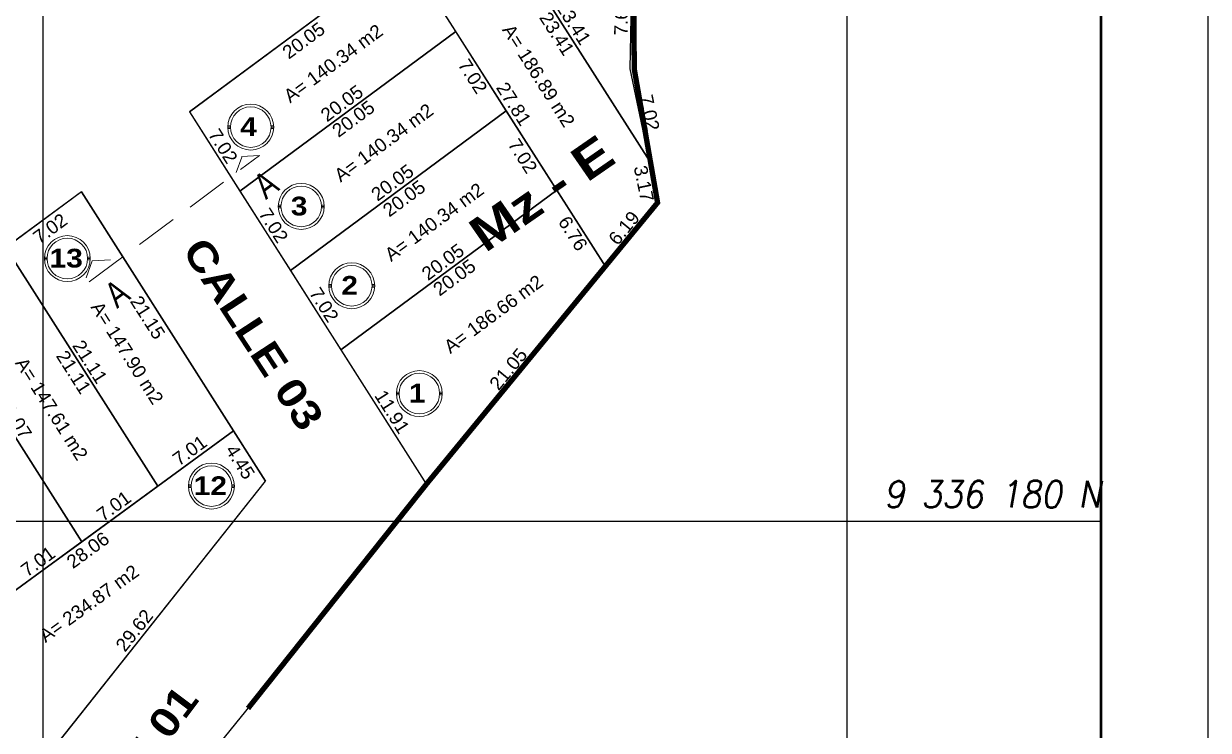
# Model space of a CAD drawing. Header units: metres. Extents: x 278764 to 279387, y 9336025 to 9336772.
# Drawn here: x 279298.6 to 279387, y 9336164.4 to 9336217.1 of the extents above; entities that cross this region are included whole.
import ezdxf
from ezdxf.enums import TextEntityAlignment as Align

# ---------------------------------------------------------------- set-up
doc = ezdxf.new("R2010")
doc.units = ezdxf.units.M
doc.linetypes.add('ACAD_ISO02W100', pattern=[15, 12, -3])
doc.linetypes.add('HIDDEN2', pattern=[0.1875, 0.125, -0.0625])
for name, color, linetype in [('31_PREDIOS_TOTAL', 7, 'Continuous'), ('AZULL', 5, 'Continuous'), ('Cuadricula Coordenadas', 5, 'Continuous'), ('LOTES', 250, 'Continuous')]:
    doc.layers.add(name, color=color, linetype=linetype)
for name, color, linetype, lineweight in [('@NUMEROS DE LOTES', 7, 'Continuous', 9), ('CIRCULO', 1, 'Continuous', 5), ('MARCO', 6, 'Continuous', 50), ('PERIMETRO', 1, 'Continuous', 30), ('textos', 7, 'Continuous', 15)]:
    doc.layers.add(name, color=color, linetype=linetype, lineweight=lineweight)
doc.styles.add('Coordenadas', font='romans', dxfattribs={"width": 0.9, "height": 2})
doc.styles.add('STYLE1', font='arial.ttf')
doc.styles.add('titu', font='')
doc.styles.add('txt', font='arial.ttf', dxfattribs={"width": 0.9})
doc.styles.get('titu').set_extended_font_data('Arial Black')
doc.dimstyles.new('500ULTIMO', dxfattribs={"dimtxt": 1, "dimasz": 1.199999999999999, "dimexe": 0.18, "dimexo": 0.9000000000000007, "dimgap": 0.2305000000000045, "dimtad": 1, "dimzin": 3, "dimdsep": 46, "dimtxsty": 'STYLE1', "dimcen": 0.09, "dimse1": 1, "dimse2": 1, "dimsd1": 1, "dimsd2": 1, "dimclrd": 125, "dimclre": 125, "dimaunit": 1, "dimadec": 3, "dimazin": 0, "dimtfac": 1, "dimtix": 1, "dimtofl": 0, "dimtmove": 0, "dimatfit": 3, "dimfxl": 1, "dimtolj": 1, "dimtzin": 0, "dimarcsym": 0})

# ---------------------------------------------------------------- blocks, each defined once
blk = doc.blocks.new('*D101')
at = {"layer": 'Defpoints', "color": 0, "transparency": 16777216}
for p in [(279291.5712837423, 9336196.223113805), (279302.8869180451, 9336178.452381158), (279302.8869180414, 9336178.452381156)]:
    blk.add_point(p, dxfattribs=at)
at = {"layer": '31_PREDIOS_TOTAL', "color": 0, "transparency": 16777216, "insert": (279297.8542042943, 9336187.735786304), "char_height": 1, "attachment_point": 5, "rotation": 302.4872218262871, "style": 'STYLE1'}
blk.add_mtext('\\A1;21.07', dxfattribs=at)
blk = doc.blocks.new('*D102')
at = {"layer": 'Defpoints', "color": 0, "transparency": 16777216}
for p in [(279297.2127224053, 9336200.396144908), (279308.5501914276, 9336182.591121748), (279308.5501914294, 9336182.59112175)]:
    blk.add_point(p, dxfattribs=at)
at = {"layer": '31_PREDIOS_TOTAL', "color": 0, "transparency": 16777216, "insert": (279303.4993680366, 9336191.887092417), "char_height": 1, "attachment_point": 5, "rotation": 302.4872218291636, "style": 'STYLE1'}
blk.add_mtext('\\A1;21.11', dxfattribs=at)
blk = doc.blocks.new('*D103')
at = {"layer": 'Defpoints', "color": 0, "transparency": 16777216}
for p in [(279302.8541610693, 9336204.569176009), (279301.503477898, 9336203.709119357), (279314.2134648082, 9336186.729862334)]:
    blk.add_point(p, dxfattribs=at)
at = {"layer": '31_PREDIOS_TOTAL', "color": 0, "transparency": 16777216, "insert": (279307.8082331722, 9336195.187501343), "char_height": 1, "attachment_point": 5, "rotation": 302.48722182634236, "style": 'STYLE1'}
blk.add_mtext('\\A1;21.15', dxfattribs=at)
blk = doc.blocks.new('*D65')
at = {"layer": 'Defpoints', "color": 0, "transparency": 16777216}
for p in [(279302.8541610697, 9336204.569176009, 843.369), (279303.7870768402, 9336203.307985526), (279297.2127224067, 9336200.396144906, 843.369)]:
    blk.add_point(p, dxfattribs=at)
at = {"layer": '31_PREDIOS_TOTAL', "color": 0, "transparency": 16777216, "insert": (279300.5256469036, 9336201.817257974), "char_height": 1, "attachment_point": 5, "rotation": 36.49071956623577, "style": 'STYLE1'}
blk.add_mtext('\\A1;7.02', dxfattribs=at)
blk = doc.blocks.new('*D79')
at = {"layer": 'Defpoints', "color": 0, "transparency": 16777216}
for p in [(279302.8869180456, 9336178.45238116, 843.369), (279302.8869180353, 9336178.452381175), (279297.2236446636, 9336174.313640574, 843.369)]:
    blk.add_point(p, dxfattribs=at)
at = {"layer": '31_PREDIOS_TOTAL', "color": 0, "transparency": 16777216, "insert": (279299.6180225806, 9336176.981336836), "char_height": 1, "attachment_point": 5, "rotation": 36.15946914384972, "style": 'STYLE1'}
blk.add_mtext('\\A1;7.01', dxfattribs=at)
blk = doc.blocks.new('*D80')
at = {"layer": 'Defpoints', "color": 0, "transparency": 16777216}
for p in [(279308.5501914183, 9336182.59112176), (279308.5501914266, 9336182.591121748), (279302.8869180456, 9336178.45238116, 843.369)]:
    blk.add_point(p, dxfattribs=at)
at = {"layer": '31_PREDIOS_TOTAL', "color": 0, "transparency": 16777216, "insert": (279305.2812959645, 9336181.120077422), "char_height": 1, "attachment_point": 5, "rotation": 36.15946914384972, "style": 'STYLE1'}
blk.add_mtext('\\A1;7.01', dxfattribs=at)
blk = doc.blocks.new('*D81')
at = {"layer": 'Defpoints', "color": 0, "transparency": 16777216}
for p in [(279314.2134648077, 9336186.729862334), (279314.2134647965, 9336186.72986235), (279308.5501914266, 9336182.591121748)]:
    blk.add_point(p, dxfattribs=at)
at = {"layer": '31_PREDIOS_TOTAL', "color": 0, "transparency": 16777216, "insert": (279310.9445693428, 9336185.258818012), "char_height": 1, "attachment_point": 5, "rotation": 36.15946914384972, "style": 'STYLE1'}
blk.add_mtext('\\A1;7.01', dxfattribs=at)
blk = doc.blocks.new('*D204')
at = {"layer": 'Defpoints', "color": 0, "transparency": 16777216}
for p in [(279314.2134648087, 9336186.729862332), (279291.5603712825, 9336170.174899984), (279292.4548792811, 9336168.950893978)]:
    blk.add_point(p, dxfattribs=at)
at = {"layer": '31_PREDIOS_TOTAL', "color": 0, "transparency": 16777216, "insert": (279303.3441672809, 9336177.826701107), "char_height": 1, "attachment_point": 5, "rotation": 36.15946919018333, "style": 'STYLE1'}
blk.add_mtext('\\A1;28.06', dxfattribs=at)
blk = doc.blocks.new('*D205')
at = {"layer": 'Defpoints', "color": 0, "transparency": 16777216}
for p in [(279316.6034823963, 9336182.9764392), (279316.6034823963, 9336182.9764392), (279298.1813328126, 9336159.776955511)]:
    blk.add_point(p, dxfattribs=at)
at = {"layer": '31_PREDIOS_TOTAL', "color": 0, "transparency": 16777216, "insert": (279306.8120534932, 9336171.837542536), "char_height": 1, "attachment_point": 5, "rotation": 51.547759672438374, "style": 'STYLE1'}
blk.add_mtext('\\A1;29.62', dxfattribs=at)
blk = doc.blocks.new('*D206')
at = {"layer": 'Defpoints', "color": 0, "transparency": 16777216}
for p in [(279314.2134648073, 9336186.729862334), (279312.8942582258, 9336185.889848612), (279316.6034823954, 9336182.976439198)]:
    blk.add_point(p, dxfattribs=at)
at = {"layer": '31_PREDIOS_TOTAL', "color": 0, "transparency": 16777216, "insert": (279314.7126442757, 9336184.410076734), "char_height": 1, "attachment_point": 5, "rotation": 302.48722182716585, "style": 'STYLE1'}
blk.add_mtext('\\A1;4.45', dxfattribs=at)
blk = doc.blocks.new('*D207')
at = {"layer": 'Defpoints', "color": 0, "transparency": 16777216}
for p in [(279322.2202919703, 9336192.773581702), (279328.6171312723, 9336182.727611855), (279328.6171312723, 9336182.727611855)]:
    blk.add_point(p, dxfattribs=at)
at = {"layer": '31_PREDIOS_TOTAL', "color": 0, "transparency": 16777216, "insert": (279326.043815027, 9336188.148635603), "char_height": 1, "attachment_point": 5, "rotation": 302.48722182766613, "style": 'STYLE1'}
blk.add_mtext('\\A1;11.91', dxfattribs=at)
blk = doc.blocks.new('*D208')
at = {"layer": 'Defpoints', "color": 0, "transparency": 16777216}
for p in [(279318.4513143674, 9336198.692604138), (279322.2202919694, 9336192.773581702), (279322.2202919694, 9336192.773581702)]:
    blk.add_point(p, dxfattribs=at)
at = {"layer": '31_PREDIOS_TOTAL', "color": 0, "transparency": 16777216, "insert": (279320.9609065717, 9336196.131131744), "char_height": 1, "attachment_point": 5, "rotation": 302.4872218312071, "style": 'STYLE1'}
blk.add_mtext('\\A1;7.02', dxfattribs=at)
blk = doc.blocks.new('*D209')
at = {"layer": 'Defpoints', "color": 0, "transparency": 16777216}
for p in [(279314.6823367639, 9336204.611626573), (279318.4513143669, 9336198.692604138), (279318.4513143669, 9336198.692604138)]:
    blk.add_point(p, dxfattribs=at)
at = {"layer": '31_PREDIOS_TOTAL', "color": 0, "transparency": 16777216, "insert": (279317.1919289706, 9336202.050154181), "char_height": 1, "attachment_point": 5, "rotation": 302.4872218258446, "style": 'STYLE1'}
blk.add_mtext('\\A1;7.02', dxfattribs=at)
blk = doc.blocks.new('*D210')
at = {"layer": 'Defpoints', "color": 0, "transparency": 16777216}
for p in [(279310.9133591615, 9336210.530649012), (279314.6823367639, 9336204.611626573), (279314.6823367621, 9336204.611626573)]:
    blk.add_point(p, dxfattribs=at)
at = {"layer": '31_PREDIOS_TOTAL', "color": 0, "transparency": 16777216, "insert": (279313.4229513658, 9336207.969176617), "char_height": 1, "attachment_point": 5, "rotation": 302.4872218250428, "style": 'STYLE1'}
blk.add_mtext('\\A1;7.02', dxfattribs=at)
blk = doc.blocks.new('*D211')
at = {"layer": 'Defpoints', "color": 0, "transparency": 16777216}
for p in [(279327.0317553431, 9336222.453595016), (279310.9133591615, 9336210.530649012), (279311.8272658763, 9336209.295156501)]:
    blk.add_point(p, dxfattribs=at)
at = {"layer": '31_PREDIOS_TOTAL', "color": 0, "transparency": 16777216, "insert": (279319.445753362, 9336215.8524175), "char_height": 1, "attachment_point": 5, "rotation": 36.49071961573629, "style": 'STYLE1'}
blk.add_mtext('\\A1;20.05', dxfattribs=at)
blk = doc.blocks.new('*D212')
at = {"layer": 'Defpoints', "color": 0, "transparency": 16777216}
for p in [(279330.800732947, 9336216.534572583), (279314.6823367644, 9336204.611626577), (279314.6823367635, 9336204.611626577)]:
    blk.add_point(p, dxfattribs=at)
at = {"layer": '31_PREDIOS_TOTAL', "color": 0, "transparency": 16777216, "insert": (279322.3008242501, 9336211.168887578), "char_height": 1, "attachment_point": 5, "rotation": 36.49071961593415, "style": 'STYLE1'}
blk.add_mtext('\\A1;20.05', dxfattribs=at)
blk = doc.blocks.new('*D213')
at = {"layer": 'Defpoints', "color": 0, "transparency": 16777216}
for p in [(279334.569710549, 9336210.615550144), (279318.4513143655, 9336198.692604138), (279318.4513143655, 9336198.692604138)]:
    blk.add_point(p, dxfattribs=at)
at = {"layer": '31_PREDIOS_TOTAL', "color": 0, "transparency": 16777216, "insert": (279326.069801854, 9336205.249865139), "char_height": 1, "attachment_point": 5, "rotation": 36.49071961583522, "style": 'STYLE1'}
blk.add_mtext('\\A1;20.05', dxfattribs=at)
blk = doc.blocks.new('*D214')
at = {"layer": 'Defpoints', "color": 0, "transparency": 16777216}
for p in [(279338.3386881519, 9336204.696527708), (279322.2202919703, 9336192.773581702), (279322.2202919712, 9336192.773581702)]:
    blk.add_point(p, dxfattribs=at)
at = {"layer": '31_PREDIOS_TOTAL', "color": 0, "transparency": 16777216, "insert": (279329.8387794569, 9336199.3308427), "char_height": 1, "attachment_point": 5, "rotation": 36.49071961116006, "style": 'STYLE1'}
blk.add_mtext('\\A1;20.05', dxfattribs=at)
blk = doc.blocks.new('*D215')
at = {"layer": 'Defpoints', "color": 0, "transparency": 16777216}
for p in [(279341.9677307345, 9336198.997267399), (279341.9677307289, 9336198.997267403), (279328.6171312723, 9336182.727611858)]:
    blk.add_point(p, dxfattribs=at)
at = {"layer": '31_PREDIOS_TOTAL', "color": 0, "transparency": 16777216, "insert": (279334.7195468638, 9336191.332538497), "char_height": 1, "attachment_point": 5, "rotation": 50.628286650816406, "style": 'STYLE1'}
blk.add_mtext('\\A1;21.05', dxfattribs=at)
blk = doc.blocks.new('*D216')
at = {"layer": 'Defpoints', "color": 0, "transparency": 16777216}
for p in [(279338.3386881519, 9336204.696527706), (279337.1008648621, 9336203.908335347), (279341.967730734, 9336198.997267397)]:
    blk.add_point(p, dxfattribs=at)
at = {"layer": '31_PREDIOS_TOTAL', "color": 0, "transparency": 16777216, "insert": (279339.5404895581, 9336201.456744019), "char_height": 1, "attachment_point": 5, "rotation": 302.48722183112295, "style": 'STYLE1'}
blk.add_mtext('\\A1;6.76', dxfattribs=at)
blk = doc.blocks.new('*D217')
at = {"layer": 'Defpoints', "color": 0, "transparency": 16777216}
for p in [(279334.5697105494, 9336210.615550142), (279333.280014792, 9336209.794327639), (279338.3386881519, 9336204.696527705)]:
    blk.add_point(p, dxfattribs=at)
at = {"layer": '31_PREDIOS_TOTAL', "color": 0, "transparency": 16777216, "insert": (279335.7896069991, 9336207.232855245), "char_height": 1, "attachment_point": 5, "rotation": 302.4872218246419, "style": 'STYLE1'}
blk.add_mtext('\\A1;7.02', dxfattribs=at)
blk = doc.blocks.new('*D218')
at = {"layer": 'Defpoints', "color": 0, "transparency": 16777216}
for p in [(279330.800732946, 9336216.53457258), (279329.5491325911, 9336215.737607583), (279334.5697105494, 9336210.615550144)]:
    blk.add_point(p, dxfattribs=at)
at = {"layer": '31_PREDIOS_TOTAL', "color": 0, "transparency": 16777216, "insert": (279332.0587247987, 9336213.17613519), "char_height": 1, "attachment_point": 5, "rotation": 302.48722182624545, "style": 'STYLE1'}
blk.add_mtext('\\A1;7.02', dxfattribs=at)
blk = doc.blocks.new('*D219')
at = {"layer": 'Defpoints', "color": 0, "transparency": 16777216}
for p in [(279327.031755344, 9336222.453595018), (279325.7927368311, 9336221.664641593), (279330.800732946, 9336216.534572579)]:
    blk.add_point(p, dxfattribs=at)
at = {"layer": '31_PREDIOS_TOTAL', "color": 0, "transparency": 16777216, "insert": (279328.3023290383, 9336219.1031692), "char_height": 1, "attachment_point": 5, "rotation": 302.487221824241, "style": 'STYLE1'}
blk.add_mtext('\\A1;7.02', dxfattribs=at)
blk = doc.blocks.new('*D221')
at = {"layer": 'Defpoints', "color": 0, "transparency": 16777216}
for p in [(279332.6731940075, 9336226.626626119), (279332.6731940075, 9336226.626626119), (279345.2460647863, 9336206.881455922)]:
    blk.add_point(p, dxfattribs=at)
at = {"layer": '31_PREDIOS_TOTAL', "color": 0, "transparency": 16777216, "insert": (279339.5850204942, 9336217.152263034), "char_height": 1, "attachment_point": 5, "rotation": 302.487221825959, "style": 'STYLE1'}
blk.add_mtext('\\A1;23.41', dxfattribs=at)
blk = doc.blocks.new('*D222')
at = {"layer": 'Defpoints', "color": 0, "transparency": 16777216}
for p in [(279332.6731940075, 9336226.626626119), (279331.4305529012, 9336225.835365983), (279345.2460647863, 9336206.881455922)]:
    blk.add_point(p, dxfattribs=at)
at = {"layer": '31_PREDIOS_TOTAL', "color": 0, "transparency": 16777216, "insert": (279338.342379387, 9336216.361002898), "char_height": 1, "attachment_point": 5, "rotation": 302.487221825959, "style": 'STYLE1'}
blk.add_mtext('\\A1;23.41', dxfattribs=at)
blk = doc.blocks.new('*D223')
at = {"layer": 'Defpoints', "color": 0, "transparency": 16777216}
for p in [(279343.964, 9336221.412), (279343.964, 9336221.412), (279343.81, 9336213.751000002)]:
    blk.add_point(p, dxfattribs=at)
at = {"layer": '31_PREDIOS_TOTAL', "color": 0, "transparency": 16777216, "insert": (279343.1460766934, 9336217.596393902), "char_height": 1, "attachment_point": 5, "rotation": 88.84840597186016, "style": 'STYLE1'}
blk.add_mtext('\\A1;7.66', dxfattribs=at)
blk = doc.blocks.new('*D224')
at = {"layer": 'Defpoints', "color": 0, "transparency": 16777216}
for p in [(279343.8100000001, 9336213.751), (279343.8100000001, 9336213.751), (279345.2460647863, 9336206.881455922)]:
    blk.add_point(p, dxfattribs=at)
at = {"layer": '31_PREDIOS_TOTAL', "color": 0, "transparency": 16777216, "insert": (279345.2534246517, 9336210.467869794), "char_height": 1, "attachment_point": 5, "rotation": 281.80753009379225, "style": 'STYLE1'}
blk.add_mtext('\\A1;7.02', dxfattribs=at)
blk = doc.blocks.new('*D228')
at = {"layer": 'Defpoints', "color": 0, "transparency": 16777216}
for p in [(279343.7806182257, 9336206.575107178), (279345.2460647868, 9336206.88145592), (279345.8939999996, 9336203.782000002)]:
    blk.add_point(p, dxfattribs=at)
at = {"layer": '31_PREDIOS_TOTAL', "color": 0, "transparency": 16777216, "insert": (279344.8303119359, 9336205.177090844), "char_height": 1, "attachment_point": 5, "rotation": 281.80753009735054, "style": 'STYLE1'}
blk.add_mtext('\\A1;3.17', dxfattribs=at)
blk = doc.blocks.new('*D229')
at = {"layer": 'Defpoints', "color": 0, "transparency": 16777216}
for p in [(279345.8940000003, 9336203.782000002), (279345.8940000003, 9336203.782000002), (279341.9677307336, 9336198.997267397)]:
    blk.add_point(p, dxfattribs=at)
at = {"layer": '31_PREDIOS_TOTAL', "color": 0, "transparency": 16777216, "insert": (279343.3579812329, 9336201.859732565), "char_height": 1, "attachment_point": 5, "rotation": 50.62828664874231, "style": 'STYLE1'}
blk.add_mtext('\\A1;6.19', dxfattribs=at)
blk = doc.blocks.new('*D230')
at = {"layer": 'Defpoints', "color": 0, "transparency": 16777216}
for p in [(279327.0317553435, 9336222.45359502), (279341.9677307336, 9336198.997267399), (279341.9677307336, 9336198.997267399)]:
    blk.add_point(p, dxfattribs=at)
at = {"layer": '31_PREDIOS_TOTAL', "color": 0, "transparency": 16777216, "insert": (279335.1248464445, 9336211.123470033), "char_height": 1, "attachment_point": 5, "rotation": 302.4872218265201, "style": 'STYLE1'}
blk.add_mtext('\\A1;27.81', dxfattribs=at)
blk = doc.blocks.new('CIR. LOTE')
at = {"color": 10, "lineweight": 0}
for p, q in [((278778.3742439066, 9330113.724754242), (278778.5742439066, 9330113.724754242)), ((278778.3771630948, 9330113.824754242), (278778.5775494474, 9330113.82475424)), ((278778.3771630948, 9330113.624754243), (278778.5775494475, 9330113.624754243)), ((278781.5994674141, 9330113.82475424), (278781.7998537667, 9330113.824754242)), ((278781.599467414, 9330113.624754243), (278781.7998537667, 9330113.624754243)), ((278781.6027729549, 9330113.724754242), (278781.8027729549, 9330113.724754242))]:
    blk.add_line(p, q, dxfattribs=at)
for radius in [1.714264524169266, 1.514264524169266]:
    blk.add_circle((278780.0885084308, 9330113.724754242), radius, dxfattribs=at)
blk = doc.blocks.new('*D278')
at = {"layer": 'Defpoints', "color": 0, "transparency": 16777216}
for p in [(279338.3386881519, 9336204.696527708), (279322.2202919703, 9336192.773581702), (279323.0783880381, 9336191.613538507)]:
    blk.add_point(p, dxfattribs=at)
at = {"layer": '31_PREDIOS_TOTAL', "color": 0, "transparency": 16777216, "insert": (279330.6968755238, 9336198.170799505), "char_height": 1, "attachment_point": 5, "rotation": 36.49071961116006, "style": 'STYLE1'}
blk.add_mtext('\\A1;20.05', dxfattribs=at)
blk = doc.blocks.new('*D279')
at = {"layer": 'Defpoints', "color": 0, "transparency": 16777216}
for p in [(279334.569710549, 9336210.615550144), (279318.4513143655, 9336198.692604138), (279319.3240161519, 9336197.512815759)]:
    blk.add_point(p, dxfattribs=at)
at = {"layer": '31_PREDIOS_TOTAL', "color": 0, "transparency": 16777216, "insert": (279326.9425036404, 9336204.07007676), "char_height": 1, "attachment_point": 5, "rotation": 36.49071961583522, "style": 'STYLE1'}
blk.add_mtext('\\A1;20.05', dxfattribs=at)
blk = doc.blocks.new('*D280')
at = {"layer": 'Defpoints', "color": 0, "transparency": 16777216}
for p in [(279330.800732947, 9336216.534572583), (279314.6823367644, 9336204.611626577), (279315.5391711248, 9336203.453289058)]:
    blk.add_point(p, dxfattribs=at)
at = {"layer": '31_PREDIOS_TOTAL', "color": 0, "transparency": 16777216, "insert": (279323.1576586114, 9336210.010550058), "char_height": 1, "attachment_point": 5, "rotation": 36.49071961593415, "style": 'STYLE1'}
blk.add_mtext('\\A1;20.05', dxfattribs=at)
blk = doc.blocks.new('*D284')
at = {"layer": 'Defpoints', "color": 0, "transparency": 16777216}
for p in [(279297.2127224053, 9336200.396144908, 843.369), (279308.5501914276, 9336182.591121748, 843.369), (279307.3380201617, 9336181.81926349)]:
    blk.add_point(p, dxfattribs=at)
at = {"layer": '31_PREDIOS_TOTAL', "color": 0, "transparency": 16777216, "insert": (279302.2871967689, 9336191.115234157), "char_height": 1, "attachment_point": 5, "rotation": 302.4872218291636, "style": 'STYLE1'}
blk.add_mtext('\\A1;21.11', dxfattribs=at)
blk = doc.blocks.new('*D285')
at = {"layer": 'Defpoints', "color": 0, "transparency": 16777216}
for p in [(279291.5712837423, 9336196.223113805, 843.369), (279302.8869180451, 9336178.452381158, 843.369), (279301.5711603533, 9336177.614563541)]:
    blk.add_point(p, dxfattribs=at)
at = {"layer": '31_PREDIOS_TOTAL', "color": 0, "transparency": 16777216, "insert": (279296.5384466071, 9336186.89796869), "char_height": 1, "attachment_point": 5, "rotation": 302.4872218262871, "style": 'STYLE1'}
blk.add_mtext('\\A1;21.07', dxfattribs=at)
blk = doc.blocks.new('aa')
at = {"color": 5, "lineweight": 15, "extrusion": (-0.01615934004098686, 0.5092709949910922, 0.860454490016888)}
for p, q in [((355035.4279216499, 9280071.159480492, 1.68279864079263), (355036.5337756394, 9280071.94318349, 1.239721940924142)), ((355036.5337756394, 9280071.94318349, 1.239721940924142), (355037.6870893904, 9280071.231164642, 1.682798641008344)), ((355050.105454141, 9280071.950560812, 1.326375308642484), (355049.100132328, 9280071.238103542, 1.729172308006933)), ((355050.1206695567, 9280071.999993263, 1.461260291548673), (355051.2739833049, 9280071.287974417, 1.904336991632875))]:
    blk.add_line(p, q, dxfattribs=at)
at = {"color": 5, "linetype": 'HIDDEN2', "lineweight": 15, "ltscale": 25, "extrusion": (-0.01615934004098686, 0.5092709949910922, 0.860454490016888)}
blk.add_line((355035.4397865841, 9280070.785550026, 1.904336991490296), (355051.2739833049, 9280071.287974417, 1.904336991632875), dxfattribs=at)
at = {"color": 5, "lineweight": 15, "extrusion": (0.5092709949910922, 0.01615934004098661, 0.8604544900168879), "style": 'txt', "width": 0.9}
for p in [(9264139.398136387, -558591.6587549452, 330778.5554464592), (9264139.493056225, -558579.7126292795, 330771.7189864473)]:
    blk.add_text('A', height=1.897204456719582, rotation=269.7125848692542, dxfattribs=at).set_placement(p, align=Align.BOTTOM_CENTER)

msp = doc.modelspace()

# ---------------------------------------------------------------- linework, layer by layer
at = {"flags": 128}
for points, elevation in [([(279240.3430397152, 9336094.217478933), (279249.945, 9336079.138), (279261.635, 9336087.398), (279277.81, 9336099.158), (279289.619, 9336108.686), (279296.725, 9336114.361), (279303.351, 9336120.195), (279293.533, 9336134.233), (279292.872, 9336135.77), (279293.377, 9336137.646), (279302.135, 9336149.788), (279315.128, 9336165.811), (279327.252, 9336181.064), (279345.894, 9336203.782), (279343.81, 9336213.751), (279343.964, 9336221.412), (279344.043, 9336232.682), (279345.736, 9336246.728), (279346.76, 9336264.165), (279347.579, 9336276.61), (279347.967, 9336288.882), (279345.8004386381, 9336294.45579299)], 843.369), ([(279286.2353172126, 9336144.733032826), (279316.6034823957, 9336182.9764392)], 1686.738)]:
    msp.add_lwpolyline(points, dxfattribs=dict(at, elevation=elevation))
at = {"color": 5, "const_width": 0.4, "elevation": 843.873, "flags": 128}
msp.add_lwpolyline([(279347.758, 9336276.902), (279347.102, 9336267.046), (279346.153, 9336254.786), (279345.612, 9336243.698), (279344.625, 9336237.681), (279344.039, 9336225.704), (279344.119, 9336213.715), (279345.859, 9336203.755), (279328.625, 9336182.775), (279315.292, 9336166.018)], dxfattribs=at)
at = {"color": 5, "flags": 128}
for points, elevation in [([(279310.9133591613, 9336210.530649012), (279344.3546383816, 9336235.26751253)], 1689.269), ([(279314.6823367639, 9336204.611626575), (279330.8007329467, 9336216.53457258)], 1689.269), ([(279318.4513143667, 9336198.692604138), (279334.5697105497, 9336210.615550144)], 1689.269), ([(279322.2202919706, 9336192.773581702), (279338.3386881521, 9336204.696527706)], 1689.269), ([(279314.2134648076, 9336186.729862334), (279223.6010907081, 9336120.510012941)], 1692.432)]:
    msp.add_lwpolyline(points, dxfattribs=dict(at, elevation=elevation))
at = {"lineweight": 0, "flags": 128}
for points, elevation in [([(279310.9133591613, 9336210.530649012), (279344.3546383816, 9336235.26751253), (279344.043, 9336232.682), (279343.964, 9336221.412), (279343.81, 9336213.751), (279345.2460647864, 9336206.881455922), (279345.894, 9336203.782), (279328.617131271, 9336182.727611857)], 1689.269), ([(279212.5911424495, 9336137.800678378), (279234.6565976668, 9336103.147799464), (279286.2353172117, 9336144.733032826), (279316.6034823957, 9336182.9764392), (279302.8541610695, 9336204.569176009)], 1686.738)]:
    msp.add_lwpolyline(points, close=True, dxfattribs=dict(at, elevation=elevation))
at = {"flags": 128}
for points in [[(279344.043, 9336232.682), (279344.354638382, 9336235.26751253), (279332.6731940072, 9336226.626626119), (279345.2460647864, 9336206.881455922), (279343.81, 9336213.751), (279343.964, 9336221.412)], [(279332.6731940072, 9336226.626626119), (279327.0317553434, 9336222.453595018), (279341.967730734, 9336198.997267397), (279345.894, 9336203.782), (279345.2460647864, 9336206.881455922)], [(279330.8007329464, 9336216.53457258), (279327.0317553434, 9336222.453595018), (279310.9133591609, 9336210.530649012), (279314.6823367639, 9336204.611626575)], [(279334.5697105496, 9336210.615550144), (279330.8007329464, 9336216.53457258), (279314.6823367639, 9336204.611626575), (279318.4513143671, 9336198.692604138)], [(279338.3386881526, 9336204.696527706), (279334.5697105496, 9336210.615550144), (279318.4513143671, 9336198.692604138), (279322.2202919699, 9336192.773581702)], [(279341.967730734, 9336198.997267397), (279338.3386881526, 9336204.696527706), (279322.2202919699, 9336192.773581702), (279328.6171312715, 9336182.727611857)], [(279316.6034823958, 9336182.9764392), (279314.213464808, 9336186.729862334), (279291.5603712829, 9336170.174899986), (279298.1813328118, 9336159.776955511)]]:
    msp.add_lwpolyline(points, close=True, dxfattribs=at)
at = {"layer": 'Cuadricula Coordenadas', "color": 8}
for p, q in [((279300, 9336032.97064418), (279300, 9336353.370644178)), ((279360, 9336032.97064418), (279360, 9336353.370644178)), ((279157.3600005471, 9336180), (279378.9600005468, 9336180))]:
    msp.add_line(p, q, dxfattribs=at)
at = {"layer": 'Defpoints'}
msp.add_lwpolyline([(279386.9600005468, 9336361.370644178), (279149.3600005472, 9336361.370644178), (279149.3600005472, 9336024.97064418), (279386.9600005468, 9336024.97064418)], close=True, dxfattribs=at)
at = {"layer": 'LOTES', "flags": 128}
for points, elevation in [([(279240.3430397152, 9336094.217478933), (279249.945, 9336079.138), (279261.635, 9336087.398), (279277.81, 9336099.158), (279289.619, 9336108.686), (279296.725, 9336114.361), (279303.351, 9336120.195), (279293.533, 9336134.233), (279292.872, 9336135.77), (279293.377, 9336137.646), (279302.135, 9336149.788), (279315.128, 9336165.811), (279327.252, 9336181.064), (279345.894, 9336203.782), (279343.81, 9336213.751), (279343.964, 9336221.412), (279344.043, 9336232.682), (279345.736, 9336246.728), (279346.76, 9336264.165), (279347.579, 9336276.61), (279347.967, 9336288.882), (279345.8004386381, 9336294.45579299)], 1686.738), ([(279332.6731940072, 9336226.626626119), (279345.2460647869, 9336206.881455922)], 1686.738), ([(279327.0317553428, 9336222.453595018), (279341.9677307337, 9336198.997267397)], 1686.738), ([(279310.9133591607, 9336210.530649012), (279328.617131271, 9336182.727611857)], 1686.738), ([(279302.8541610695, 9336204.569176009), (279316.6034823958, 9336182.9764392)], 1686.738), ([(279345.8939999648, 9336203.781999957), (279345.8940000003, 9336203.782000002)], 843.369), ([(279297.2127224063, 9336200.396144906), (279308.5501914261, 9336182.591121748)], 1686.738), ([(279291.571283742, 9336196.223113805), (279302.8869180455, 9336178.45238116)], 1686.738), ([(279314.2134648076, 9336186.729862334), (279280.2338245203, 9336161.897418812), (279288.9702580199, 9336148.177213667), (279316.6034823958, 9336182.9764392)], 843.369)]:
    msp.add_lwpolyline(points, dxfattribs=dict(at, elevation=elevation))
at = {"layer": 'LOTES', "elevation": 843.369, "flags": 128}
for points in [[(279302.8541610696, 9336204.569176009), (279297.2127224058, 9336200.396144906), (279308.5501914266, 9336182.591121748), (279314.2134648078, 9336186.729862334)], [(279297.2127224058, 9336200.396144906), (279291.5712837421, 9336196.223113805), (279302.8869180453, 9336178.45238116), (279308.5501914266, 9336182.591121748)], [(279291.5712837421, 9336196.223113805), (279285.9298450783, 9336192.050082702), (279297.2236446642, 9336174.313640574), (279302.8869180453, 9336178.45238116)], [(279316.6034823958, 9336182.9764392), (279314.2134648078, 9336186.729862334), (279280.2338245201, 9336161.897418812), (279288.9702580198, 9336148.177213667)]]:
    msp.add_lwpolyline(points, close=True, dxfattribs=at)
at = {"layer": 'MARCO', "color": 7}
msp.add_lwpolyline([(279378.9600005468, 9336353.370644178), (279157.3600005472, 9336353.370644178), (279157.3600005472, 9336032.97064418), (279378.9600005468, 9336032.97064418)], close=True, dxfattribs=at)
at = {"layer": 'PERIMETRO', "color": 250, "linetype": 'ACAD_ISO02W100', "lineweight": 5, "ltscale": 0.2, "elevation": 1689.269}
msp.add_lwpolyline([(279169.8372667213, 9336106.175189957), (279302.8541610699, 9336204.569176009)], dxfattribs=at)

# ---------------------------------------------------------------- block references
at = {"layer": 'AZULL', "color": 7, "rotation": 34.74881917974423}
msp.add_blockref('aa', (5277038.640339909, 1508784.04642564, -1.904336991561585), dxfattribs=at)
at = {"layer": 'CIRCULO', "color": 7, "lineweight": 0}
for p in [(535.4055395846372, 6095.66625300236), (539.1745171878138, 6089.747230565175), (521.7170548478025, 6085.860866032541), (542.9434947905829, 6083.828208129853), (547.9911515970016, 6075.789057122543), (532.4761400048737, 6068.880108106881)]:
    msp.add_blockref('CIR. LOTE', p, dxfattribs=at)

# ---------------------------------------------------------------- texts
at = {"lineweight": 50, "extrusion": (0.0003607934937412557, 0.0005098188422860101, 0.9999998049563824), "style": 'titu'}
msp.add_text('CALLE 03', height=2.160857958196539, rotation=303.1563673913915, dxfattribs=at).set_placement((279310.2214804435, 9336198.814756297, 5091.31358402317))
at = {"lineweight": 50, "extrusion": (-0.0006023931395664776, 0.0001649536373624763, 0.9999998049563824), "style": 'titu'}
msp.add_text('CALLE 01', height=2.160857958196539, rotation=53.12908284731825, dxfattribs=at).set_placement((279302.0035699724, 9336153.453340609, 1602.553678202043))
at = {"layer": '31_PREDIOS_TOTAL', "color": 7, "lineweight": 0, "char_height": 0.9999999999999996, "attachment_point": 5, "style": 'STYLE1'}
for s, insert, rotation in [('\\A1;A={\\C5; }140.34 m2', (279321.6555700861, 9336214.145314079, 843.369), 36.435605956294424), ('\\A1;A={\\C5; }186.89 m2', (279336.9805273245, 9336213.22721516, 843.369), 302.4054992223684), ('\\A1;A={\\C5; }140.34 m2', (279325.4245476882, 9336208.226291643, 843.369), 36.435605956294424), ('\\A1;A={\\C5; }140.34 m2', (279329.1935252902, 9336202.307269204, 843.369), 36.435605956294424), ('\\A1;A={\\C5; }186.66 m2', (279333.6107860625, 9336195.437880768, 843.369), 36.435605956294424), ('\\A1;A={\\C5; }147.90 m2', (279306.2747542705, 9336192.539884765, 843.369), 302.4054992223684), ('\\A1;A={\\C5; }147.61 m2', (279300.6333156068, 9336188.366853662, 843.369), 302.4054992223684), ('\\A1;A={\\C5; }234.87 m2', (279303.4314707288, 9336173.844249893, 843.369), 35.873666647048644)]:
    msp.add_mtext(s, dxfattribs=dict(at, insert=insert, rotation=rotation))
at = {"layer": '@NUMEROS DE LOTES', "style": 'titu'}
for s, p in [('4', (279314.7163738072, 9336208.719235526, -1504.030352760048)), ('3', (279318.4853514104, 9336202.80021309, -1504.030352760048)), ('13', (279300.4760802624, 9336198.913848557, -1504.030352760048)), ('2', (279322.2543290132, 9336196.881190654, -1504.030352760048)), ('1', (279327.3019858196, 9336188.842039647, -1504.030352760048)), ('12', (279311.2351654195, 9336181.93309063, -1504.030352760048))]:
    msp.add_text(s, height=1.399999999999999, dxfattribs=at).set_placement(p)
at = {"layer": 'Cuadricula Coordenadas', "color": 7, "style": 'Coordenadas', "oblique": 10, "width": 0.9}
msp.add_text(' 9 336 180 N', height=2, dxfattribs=at).set_placement((279378.9600005468, 9336182), align=Align.MIDDLE_RIGHT)
at = {"layer": 'textos', "color": 102, "style": 'titu'}
msp.add_text('Mz - E', height=2.599640904094744, rotation=34.68554435792263, dxfattribs=at).set_placement((279333.0045961157, 9336199.972447664))

# ---------------------------------------------------------------- dimensions: what is measured, and where the dimension line sits
at = {"layer": '31_PREDIOS_TOTAL'}
for p1, p2, distance, picture, middle in [((279345.2460647864, 9336206.881455922), (279332.6731940072, 9336226.626626119), 1.4731766769950647, '*D222', (279338.342379387, 9336216.361002898)), ((279345.2460647864, 9336206.881455922), (279332.6731940072, 9336226.626626119), -2.454934261934515e-10, '*D221', (279339.5850204942, 9336217.152263034)), ((279327.0317553434, 9336222.453595018), (279310.9133591609, 9336210.530649012), 1.5367716904297501, '*D211', (279319.445753362, 9336215.8524175)), ((279330.8007329464, 9336216.53457258), (279327.0317553434, 9336222.453595018), 1.4688820174652046, '*D219', (279328.3023290383, 9336219.1031692)), ((279327.0317553434, 9336222.453595018), (279341.967730734, 9336198.997267397), 7.058565279276611e-10, '*D230', (279335.1248464445, 9336211.123470033)), ((279343.81, 9336213.751), (279343.964, 9336221.412), 0, '*D223', (279343.1460766934, 9336217.596393902)), ((279330.8007329464, 9336216.53457258), (279314.6823367639, 9336204.611626575), -1.7397897812812075e-09, '*D212', (279322.3008242501, 9336211.168887578)), ((279330.8007329464, 9336216.53457258), (279314.6823367639, 9336204.611626575), 1.4408021809656093, '*D280', (279323.1576586114, 9336210.010550058)), ((279334.5697105496, 9336210.615550144), (279330.8007329464, 9336216.53457258), 1.4837980510859687, '*D218', (279332.0587247987, 9336213.17613519)), ((279345.2460647864, 9336206.881455922), (279343.81, 9336213.751), -1.1395217391296939e-10, '*D224', (279345.2534246517, 9336210.467869794)), ((279310.9133591609, 9336210.530649012), (279314.6823367639, 9336204.611626575), -2.522511510067154e-09, '*D210', (279313.4229513658, 9336207.969176617)), ((279334.5697105496, 9336210.615550144), (279318.4513143671, 9336198.692604138), -9.69239414338878e-10, '*D213', (279326.069801854, 9336205.249865139)), ((279334.5697105496, 9336210.615550144), (279318.4513143671, 9336198.692604138), 1.4674839094047334, '*D279', (279326.9425036404, 9336204.07007676)), ((279338.3386881526, 9336204.696527706), (279334.5697105496, 9336210.615550144), 1.5289609377859388, '*D217', (279335.7896069991, 9336207.232855245)), ((279345.894, 9336203.782), (279345.2460647864, 9336206.881455922), 1.4971249699677616, '*D228', (279344.8303119359, 9336205.177090844)), ((279338.3386881526, 9336204.696527706), (279322.2202919699, 9336192.773581702), 7.961610487876132e-10, '*D214', (279329.8387794569, 9336199.3308427)), ((279338.3386881526, 9336204.696527706), (279322.2202919699, 9336192.773581702), 1.4429237943401145, '*D278', (279330.6968755238, 9336198.170799505)), ((279341.967730734, 9336198.997267397), (279338.3386881526, 9336204.696527706), 1.4674650573302923, '*D216', (279339.5404895581, 9336201.456744019)), ((279314.2134648078, 9336186.729862334, 843.369), (279302.8541610696, 9336204.569176009, 843.369), 1.6012627748920145, '*D103', (279307.8082331722, 9336195.187501343, 843.369)), ((279314.6823367639, 9336204.611626575), (279318.4513143671, 9336198.692604138), -1.9639524064391643e-10, '*D209', (279317.1919289706, 9336202.050154181)), ((279341.967730734, 9336198.997267397), (279345.894, 9336203.782), 9.115831959143563e-10, '*D229', (279343.3579812329, 9336201.859732565)), ((279297.2127224058, 9336200.396144906, 843.369), (279308.5501914266, 9336182.591121748, 843.369), 3.3571908569104103e-09, '*D102', (279303.4993680366, 9336191.887092417, 843.369)), ((279297.2127224058, 9336200.396144906, 843.369), (279308.5501914266, 9336182.591121748, 843.369), -1.437054051202062, '*D284', (279302.2871967689, 9336191.115234157)), ((279318.4513143671, 9336198.692604138), (279322.2202919699, 9336192.773581702), -3.927904813897805e-10, '*D208', (279320.9609065717, 9336196.131131744)), ((279328.6171312715, 9336182.727611857), (279341.967730734, 9336198.997267397), 7.459460465698736e-09, '*D215', (279334.7195468638, 9336191.332538497)), ((279291.5712837421, 9336196.223113805, 843.369), (279302.8869180453, 9336178.45238116, 843.369), -5.290516101768157e-09, '*D101', (279297.8542042943, 9336187.735786304, 843.369)), ((279291.5712837421, 9336196.223113805, 843.369), (279302.8869180453, 9336178.45238116, 843.369), -1.559857899320119, '*D285', (279296.5384466071, 9336186.89796869)), ((279322.2202919699, 9336192.773581702), (279328.6171312715, 9336182.727611857), -3.621638457268422e-10, '*D207', (279326.043815027, 9336188.148635603)), ((279314.213464808, 9336186.729862334), (279291.5603712829, 9336170.174899986), 1.5160261433514541, '*D204', (279303.3441672809, 9336177.826701107)), ((279316.6034823958, 9336182.9764392), (279314.213464808, 9336186.729862334), 1.5639466294018851, '*D206', (279314.7126442757, 9336184.410076734)), ((279298.1813328118, 9336159.776955511), (279316.6034823958, 9336182.9764392), -3.646734212347059e-10, '*D205', (279306.8120534932, 9336171.837542536))]:
    dim = msp.add_aligned_dim(p1=p1, p2=p2, distance=distance, dimstyle='500ULTIMO', dxfattribs=at)
    dim.commit()
    dim.dimension.update_dxf_attribs({"geometry": picture, "text_midpoint": middle})
for base, p1, p2, angle, picture, middle in [((279303.7870768402, 9336203.307985526, 843.369), (279297.2127224063, 9336200.396144906, 1686.738), (279302.8541610695, 9336204.569176009, 1686.738), 216.4907195662358, '*D65', (279300.5256469036, 9336201.817257974, 843.369)), ((279314.2134647965, 9336186.72986235, 843.369), (279308.5501914266, 9336182.591121748, 843.369), (279314.2134648076, 9336186.729862334, 843.369), 216.1594691438497, '*D81', (279310.9445693428, 9336185.258818012, 843.369)), ((279308.5501914183, 9336182.59112176, 843.369), (279302.8869180455, 9336178.45238116, 1686.738), (279308.5501914266, 9336182.591121748, 843.369), 216.1594691438497, '*D80', (279305.2812959645, 9336181.120077422, 843.369)), ((279302.8869180353, 9336178.452381175, 843.369), (279297.2236446637, 9336174.313640574, 1686.738), (279302.8869180455, 9336178.45238116, 1686.738), 216.1594691438497, '*D79', (279299.6180225806, 9336176.981336836, 843.369))]:
    dim = msp.add_linear_dim(base=base, p1=p1, p2=p2, angle=angle, dimstyle='500ULTIMO', override={"dimtmove": 1}, dxfattribs=at)
    dim.commit()
    dim.dimension.update_dxf_attribs({"geometry": picture, "text_midpoint": middle})

doc.saveas('drawing.dxf')
